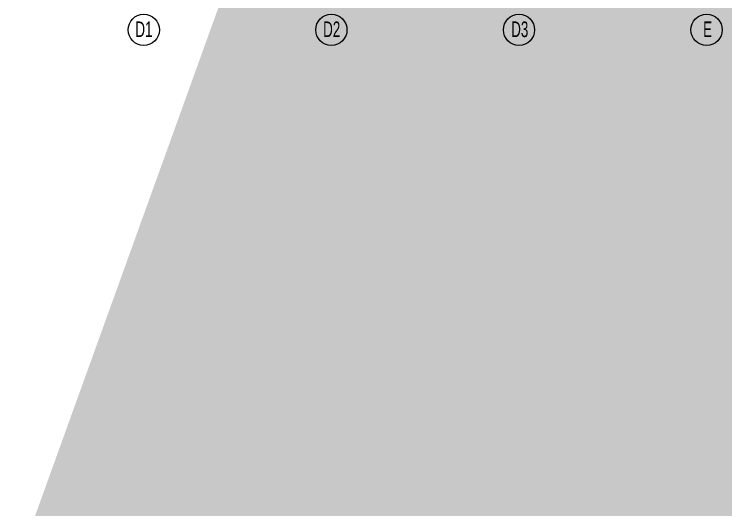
# Model space of a CAD drawing. Extents: x 6529560 to 6558080, y 5579316 to 5588131.
# Drawn here: x 6543819.16 to 6543841.91, y 5579583.77 to 5579599.63 of the extents above; entities that cross this region are included whole.
import ezdxf

# ---------------------------------------------------------------- set-up
doc = ezdxf.new("R2010")
doc.units = 0
doc.header["$MEASUREMENT"] = 0
doc.layers.get('0').update_dxf_attribs({"color": 2, "linetype": 'CONTINUOUS', "lineweight": 5})
doc.layers.add('arch_osie', color=181, linetype='CONTINUOUS', lineweight=5)
doc.layers.add('arch_osie opisy', color=1, linetype='CONTINUOUS')
doc.styles.add('ROMANS', font='romans.shx', dxfattribs={"width": 0.8})
doc.styles.get("Standard").update_dxf_attribs({"font": 'arial.ttf', "width": 0.75})
doc.dimstyles.new('D-GB-50', dxfattribs={"dimscale": 50, "dimtxt": 2.5, "dimasz": 2.5, "dimexe": 1, "dimexo": 2, "dimtad": 1, "dimdec": 0, "dimtxsty": 'ROMANS', "dimblk": 'OBLIQUE', "dimcen": 2.5, "dimdle": 1, "dimclrd": 256, "dimclre": 256, "dimclrt": 2, "dimadec": 0, "dimazin": 0, "dimtfac": 1, "dimtdec": 0, "dimtix": 1, "dimtmove": 2, "dimatfit": 3, "dimfxl": 1, "dimarcsym": 0})

# ---------------------------------------------------------------- blocks, each defined once
blk = doc.blocks.new('_OBLIQUE')
at = {"color": 0, "linetype": 'ByBlock', "lineweight": -2}
blk.add_line((-0.5, -0.5), (0.5, 0.5), dxfattribs=at)

msp = doc.modelspace()

# ---------------------------------------------------------------- linework, layer by layer
at = {"layer": 'arch_osie'}
for centre in [(6543823.2997, 5579599.1258, 0), (6543829.2997, 5579599.1258, 0), (6543835.2997, 5579599.1258, -3.6511), (6543841.2997, 5579599.1258, 0)]:
    msp.add_circle(centre, 0.5, dxfattribs=at)

# ---------------------------------------------------------------- texts
at = {"layer": 'arch_osie opisy', "char_height": 0.5, "width": 0.75, "attachment_point": 1}
for s, insert in [('{\\fArial Narrow|b0|i0|c238|p34;D1}', (6543823.0313, 5579599.3948, 0)), ('{\\fArial Narrow|b0|i0|c238|p34;D2}', (6543829.0359, 5579599.3948, 0)), ('{\\fArial Narrow|b0|i0|c238|p34;D3}', (6543835.05, 5579599.3948, -3.6511)), ('{\\fArial Narrow|b0|i0|c238|p34;E}', (6543841.1869, 5579599.3948, 0))]:
    msp.add_mtext(s, dxfattribs=dict(at, insert=insert))

# ---------------------------------------------------------------- leaders
at = {"color": 1}
for points in [[(6543807.9328, 5579535.0595, -14.4258), (6543808.7702, 5579536.5599, -14.4258), (6543816.3451, 5579536.5599, -14.4258)], [(6543788.8584, 5579497.6965, -27.825), (6543789.6957, 5579499.1969, -27.825), (6543797.2706, 5579499.1969, -27.825)]]:
    msp.add_leader(points, dimstyle='D-GB-50', override={"dimclrd": 0}, dxfattribs=at)

doc.saveas('drawing.dxf')
